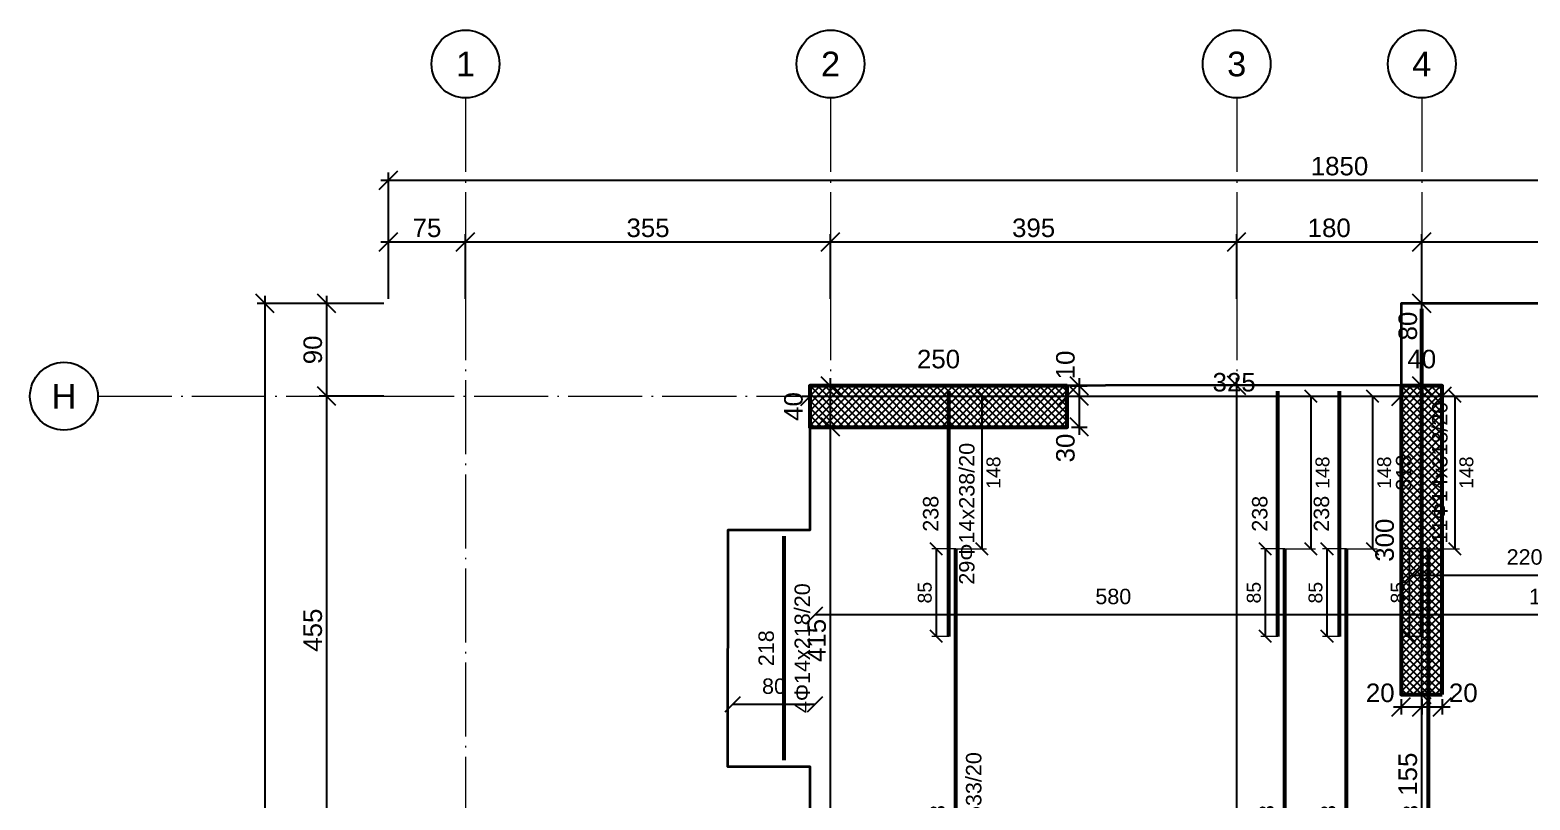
# Model space of a CAD drawing. Header units: millimetres. Extents: x -404 to 6018, y -5139 to 7890.
# Drawn here: x 3471 to 4930, y -2133 to -1384 of the extents above; entities that cross this region are included whole.
import ezdxf
from ezdxf.enums import TextEntityAlignment as Align

# ---------------------------------------------------------------- set-up
doc = ezdxf.new("R2010")
doc.units = ezdxf.units.MM
doc.linetypes.add('ZWCAD_ISO04W100', pattern=[30.5, 24, -3, 0.5, -3])
for name, color, linetype, lineweight in [('AXIS LINES', 255, 'ZWCAD_ISO04W100', 13), ('SLAB', 3, 'Continuous', 35), ('WALL', 10, 'Continuous', 53)]:
    doc.layers.add(name, color=color, linetype=linetype, lineweight=lineweight)
for name, color, linetype in [('FW_AXIS', 7, 'Continuous'), ('FW_DIM', 7, 'Continuous'), ('FW_WALL_HATCH', 8, 'Continuous'), ('REB_TOP_MESH_Y', 5, 'Continuous'), ('REB_TOP_MESH_Y_AXDIM', 5, 'Continuous'), ('REB_TOP_MESH_Y_LAP', 5, 'Continuous'), ('REB_TOP_MESH_Y_RANGE', 5, 'Continuous'), ('REB_TOP_MESH_Y_TEXT', 5, 'Continuous')]:
    doc.layers.add(name, color=color, linetype=linetype)
doc.styles.add('REBAR_TXT', font='arial.ttf')
doc.styles.get("Standard").update_dxf_attribs({"font": 'arial.ttf'})
doc.dimstyles.new('FW_DIM', dxfattribs={"dimtxt": 18, "dimasz": 9, "dimexe": 7.5, "dimexo": 4.5, "dimgap": 4.5, "dimtad": 1, "dimdec": 0, "dimtxsty": 'Standard', "dimtsz": 9, "dimcen": 2.5, "dimdle": 7.5, "dimclrd": 256, "dimclre": 256, "dimclrt": 7, "dimazin": 3, "dimtfac": 1, "dimtmove": 2, "dimatfit": 3})
doc.dimstyles.new('REBAR LAP', dxfattribs={"dimtxt": 13.5, "dimasz": 2.5, "dimexe": 4.5, "dimexo": 0, "dimgap": 4.5, "dimtad": 1, "dimdec": 0, "dimtxsty": 'Standard', "dimtsz": 6, "dimcen": 2.5, "dimclrd": 6, "dimclre": 6, "dimclrt": 7, "dimazin": 3, "dimtfac": 1, "dimtmove": 2, "dimatfit": 3, "dimlwd": 25, "dimlwe": 18})
doc.dimstyles.new('REBAR M-200', dxfattribs={"dimtxt": 15, "dimasz": 15, "dimexe": 25, "dimexo": 12.5, "dimgap": 10, "dimtad": 1, "dimdec": 0, "dimtxsty": 'Standard', "dimblk": 'NONE', "dimcen": 50, "dimse1": 1, "dimse2": 1, "dimclrd": 6, "dimclre": 6, "dimclrt": 7, "dimazin": 3, "dimtfac": 1, "dimtmove": 2, "dimatfit": 3, "dimldrblk": 'NONE', "dimlwd": 53})
doc.dimstyles.new('REBAR RANGE', dxfattribs={"dimtxt": 15, "dimasz": 2.5, "dimexe": 0, "dimexo": 0, "dimgap": 10, "dimtad": 1, "dimdec": 0, "dimtxsty": 'Standard', "dimtsz": 7.5, "dimcen": 2.5, "dimse1": 1, "dimse2": 1, "dimclrd": 6, "dimclre": 6, "dimclrt": 7, "dimazin": 3, "dimtfac": 1, "dimtmove": 2, "dimatfit": 3, "dimlwd": 25})

# ---------------------------------------------------------------- blocks, each defined once
blk = doc.blocks.new('*D1495')
at = {"color": 6, "lineweight": 53}
blk.add_line((4371.7, -2421.6), (4371.7, -1888.6), dxfattribs=at)
at = {"layer": 'Defpoints'}
for p in [(4371.7, -1888.6), (4371.7, -2421.6), (4371.7, -2421.6)]:
    blk.add_point(p, dxfattribs=at)
at = {"layer": 'REB_TOP_MESH_Y', "color": 7, "insert": (4354.2, -2155.1), "char_height": 15, "attachment_point": 5, "rotation": 90}
blk.add_mtext('533', dxfattribs=at)
blk = doc.blocks.new('_NONE')
blk = doc.blocks.new('*D1496')
at = {"color": 6, "lineweight": 53}
blk.add_line((4365, -1973.6), (4365, -1735.1), dxfattribs=at)
at = {"layer": 'Defpoints'}
for p in [(4365, -1735.1), (4365, -1973.6), (4365, -1973.6)]:
    blk.add_point(p, dxfattribs=at)
at = {"layer": 'REB_TOP_MESH_Y', "color": 7, "insert": (4347.5, -1854.4), "char_height": 15, "attachment_point": 5, "rotation": 90}
blk.add_mtext('238', dxfattribs=at)
blk = doc.blocks.new('_Oblique')
at = {"color": 0, "linetype": 'ByBlock', "lineweight": -2}
blk.add_line((-0.5, -0.5), (0.5, 0.5), dxfattribs=at)
blk = doc.blocks.new('*D1499')
at = {"color": 6, "lineweight": 18}
for p, q in [((4371.7, -1888.6), (4348.5, -1888.6)), ((4365, -1973.6), (4348.5, -1973.6))]:
    blk.add_line(p, q, dxfattribs=at)
at = {"color": 6, "lineweight": 25}
blk.add_line((4353, -1973.6), (4353, -1888.6), dxfattribs=at)
at = {"layer": 'Defpoints'}
for p in [(4371.7, -1888.6), (4353, -1973.6), (4365, -1973.6)]:
    blk.add_point(p, dxfattribs=at)
at = {"layer": 'REB_TOP_MESH_Y_LAP', "color": 6, "xscale": 12, "yscale": 12, "rotation": 90}
for p in [(4353, -1888.6), (4353, -1973.6)]:
    blk.add_blockref('_OBLIQUE', p, dxfattribs=at)
at = {"layer": 'REB_TOP_MESH_Y_LAP', "color": 7, "insert": (4341.7, -1931.1), "char_height": 13.5, "attachment_point": 5, "rotation": 90}
blk.add_mtext('85', dxfattribs=at)
blk = doc.blocks.new('*D1500')
at = {"color": 6, "lineweight": 18}
for p, q in [((4371.7, -1740.1), (4401.7, -1740.1)), ((4371.7, -1888.6), (4401.7, -1888.6))]:
    blk.add_line(p, q, dxfattribs=at)
at = {"color": 6, "lineweight": 25}
blk.add_line((4397.2, -1740.1), (4397.2, -1888.6), dxfattribs=at)
at = {"layer": 'Defpoints'}
for p in [(4371.7, -1740.1), (4397.2, -1740.1), (4371.7, -1888.6)]:
    blk.add_point(p, dxfattribs=at)
at = {"layer": 'REB_TOP_MESH_Y_AXDIM', "color": 6, "xscale": 12, "yscale": 12, "rotation": 90}
for p in [(4397.2, -1740.1), (4397.2, -1888.6)]:
    blk.add_blockref('_OBLIQUE', p, dxfattribs=at)
at = {"layer": 'REB_TOP_MESH_Y_AXDIM', "color": 7, "insert": (4408.5, -1814.4), "char_height": 13.5, "attachment_point": 5, "rotation": 90}
blk.add_mtext('148', dxfattribs=at)
blk = doc.blocks.new('*D1525')
at = {"color": 6, "lineweight": 53}
blk.add_line((4831.7, -2421.6), (4831.7, -1888.6), dxfattribs=at)
at = {"layer": 'Defpoints'}
for p in [(4831.7, -1888.6), (4831.7, -2421.6), (4831.7, -2421.6)]:
    blk.add_point(p, dxfattribs=at)
at = {"layer": 'REB_TOP_MESH_Y', "color": 7, "insert": (4814.2, -2155.1), "char_height": 15, "attachment_point": 5, "rotation": 90}
blk.add_mtext('533', dxfattribs=at)
blk = doc.blocks.new('*D1526')
at = {"color": 6, "lineweight": 53}
blk.add_line((4825, -1973.6), (4825, -1655.1), dxfattribs=at)
at = {"layer": 'Defpoints'}
for p in [(4825, -1655.1), (4825, -1973.6), (4825, -1973.6)]:
    blk.add_point(p, dxfattribs=at)
at = {"layer": 'REB_TOP_MESH_Y', "color": 7, "insert": (4807.5, -1814.4), "char_height": 15, "attachment_point": 5, "rotation": 90}
blk.add_mtext('318', dxfattribs=at)
blk = doc.blocks.new('*D1537')
at = {"color": 6, "lineweight": 18}
for p, q in [((4831.7, -1888.6), (4808.5, -1888.6)), ((4825, -1973.6), (4808.5, -1973.6))]:
    blk.add_line(p, q, dxfattribs=at)
at = {"color": 6, "lineweight": 25}
blk.add_line((4813, -1973.6), (4813, -1888.6), dxfattribs=at)
at = {"layer": 'Defpoints'}
for p in [(4831.7, -1888.6), (4813, -1973.6), (4825, -1973.6)]:
    blk.add_point(p, dxfattribs=at)
at = {"layer": 'REB_TOP_MESH_Y_LAP', "color": 6, "xscale": 12, "yscale": 12, "rotation": 90}
for p in [(4813, -1888.6), (4813, -1973.6)]:
    blk.add_blockref('_OBLIQUE', p, dxfattribs=at)
at = {"layer": 'REB_TOP_MESH_Y_LAP', "color": 7, "insert": (4801.7, -1931.1), "char_height": 13.5, "attachment_point": 5, "rotation": 90}
blk.add_mtext('85', dxfattribs=at)
blk = doc.blocks.new('*D1538')
at = {"color": 6, "lineweight": 18}
for p, q in [((4831.7, -1740.1), (4861.7, -1740.1)), ((4831.7, -1888.6), (4861.7, -1888.6))]:
    blk.add_line(p, q, dxfattribs=at)
at = {"color": 6, "lineweight": 25}
blk.add_line((4857.2, -1740.1), (4857.2, -1888.6), dxfattribs=at)
at = {"layer": 'Defpoints'}
for p in [(4831.7, -1740.1), (4857.2, -1740.1), (4831.7, -1888.6)]:
    blk.add_point(p, dxfattribs=at)
at = {"layer": 'REB_TOP_MESH_Y_AXDIM', "color": 6, "xscale": 12, "yscale": 12, "rotation": 90}
for p in [(4857.2, -1740.1), (4857.2, -1888.6)]:
    blk.add_blockref('_OBLIQUE', p, dxfattribs=at)
at = {"layer": 'REB_TOP_MESH_Y_AXDIM', "color": 7, "insert": (4868.5, -1814.4), "char_height": 13.5, "attachment_point": 5, "rotation": 90}
blk.add_mtext('148', dxfattribs=at)
blk = doc.blocks.new('*D1575')
at = {"color": 6, "lineweight": 53}
blk.add_line((4751.7, -2421.6), (4751.7, -1888.6), dxfattribs=at)
at = {"layer": 'Defpoints'}
for p in [(4751.7, -1888.6), (4751.7, -2421.6), (4751.7, -2421.6)]:
    blk.add_point(p, dxfattribs=at)
at = {"layer": 'REB_TOP_MESH_Y', "color": 7, "insert": (4734.2, -2155.1), "char_height": 15, "attachment_point": 5, "rotation": 90}
blk.add_mtext('533', dxfattribs=at)
blk = doc.blocks.new('*D1576')
at = {"color": 6, "lineweight": 53}
blk.add_line((4745, -1973.6), (4745, -1735.1), dxfattribs=at)
at = {"layer": 'Defpoints'}
for p in [(4745, -1735.1), (4745, -1973.6), (4745, -1973.6)]:
    blk.add_point(p, dxfattribs=at)
at = {"layer": 'REB_TOP_MESH_Y', "color": 7, "insert": (4727.5, -1854.4), "char_height": 15, "attachment_point": 5, "rotation": 90}
blk.add_mtext('238', dxfattribs=at)
blk = doc.blocks.new('*D1587')
at = {"color": 6, "lineweight": 18}
for p, q in [((4751.7, -1888.6), (4728.5, -1888.6)), ((4745, -1973.6), (4728.5, -1973.6))]:
    blk.add_line(p, q, dxfattribs=at)
at = {"color": 6, "lineweight": 25}
blk.add_line((4733, -1973.6), (4733, -1888.6), dxfattribs=at)
at = {"layer": 'Defpoints'}
for p in [(4751.7, -1888.6), (4733, -1973.6), (4745, -1973.6)]:
    blk.add_point(p, dxfattribs=at)
at = {"layer": 'REB_TOP_MESH_Y_LAP', "color": 6, "xscale": 12, "yscale": 12, "rotation": 90}
for p in [(4733, -1888.6), (4733, -1973.6)]:
    blk.add_blockref('_OBLIQUE', p, dxfattribs=at)
at = {"layer": 'REB_TOP_MESH_Y_LAP', "color": 7, "insert": (4721.7, -1931.1), "char_height": 13.5, "attachment_point": 5, "rotation": 90}
blk.add_mtext('85', dxfattribs=at)
blk = doc.blocks.new('*D1588')
at = {"color": 6, "lineweight": 18}
for p, q in [((4751.7, -1740.1), (4781.7, -1740.1)), ((4751.7, -1888.6), (4781.7, -1888.6))]:
    blk.add_line(p, q, dxfattribs=at)
at = {"color": 6, "lineweight": 25}
blk.add_line((4777.2, -1740.1), (4777.2, -1888.6), dxfattribs=at)
at = {"layer": 'Defpoints'}
for p in [(4751.7, -1740.1), (4777.2, -1740.1), (4751.7, -1888.6)]:
    blk.add_point(p, dxfattribs=at)
at = {"layer": 'REB_TOP_MESH_Y_AXDIM', "color": 6, "xscale": 12, "yscale": 12, "rotation": 90}
for p in [(4777.2, -1740.1), (4777.2, -1888.6)]:
    blk.add_blockref('_OBLIQUE', p, dxfattribs=at)
at = {"layer": 'REB_TOP_MESH_Y_AXDIM', "color": 7, "insert": (4788.5, -1814.4), "char_height": 13.5, "attachment_point": 5, "rotation": 90}
blk.add_mtext('148', dxfattribs=at)
blk = doc.blocks.new('*D1618')
at = {"color": 6, "lineweight": 53}
blk.add_line((4691.7, -2421.6), (4691.7, -1888.6), dxfattribs=at)
at = {"layer": 'Defpoints'}
for p in [(4691.7, -1888.6), (4691.7, -2421.6), (4691.7, -2421.6)]:
    blk.add_point(p, dxfattribs=at)
at = {"layer": 'REB_TOP_MESH_Y', "color": 7, "insert": (4674.2, -2155.1), "char_height": 15, "attachment_point": 5, "rotation": 90}
blk.add_mtext('533', dxfattribs=at)
blk = doc.blocks.new('*D1619')
at = {"color": 6, "lineweight": 53}
blk.add_line((4685, -1973.6), (4685, -1735.1), dxfattribs=at)
at = {"layer": 'Defpoints'}
for p in [(4685, -1735.1), (4685, -1973.6), (4685, -1973.6)]:
    blk.add_point(p, dxfattribs=at)
at = {"layer": 'REB_TOP_MESH_Y', "color": 7, "insert": (4667.5, -1854.4), "char_height": 15, "attachment_point": 5, "rotation": 90}
blk.add_mtext('238', dxfattribs=at)
blk = doc.blocks.new('*D1630')
at = {"color": 6, "lineweight": 18}
for p, q in [((4691.7, -1888.6), (4668.5, -1888.6)), ((4685, -1973.6), (4668.5, -1973.6))]:
    blk.add_line(p, q, dxfattribs=at)
at = {"color": 6, "lineweight": 25}
blk.add_line((4673, -1973.6), (4673, -1888.6), dxfattribs=at)
at = {"layer": 'Defpoints'}
for p in [(4691.7, -1888.6), (4673, -1973.6), (4685, -1973.6)]:
    blk.add_point(p, dxfattribs=at)
at = {"layer": 'REB_TOP_MESH_Y_LAP', "color": 6, "xscale": 12, "yscale": 12, "rotation": 90}
for p in [(4673, -1888.6), (4673, -1973.6)]:
    blk.add_blockref('_OBLIQUE', p, dxfattribs=at)
at = {"layer": 'REB_TOP_MESH_Y_LAP', "color": 7, "insert": (4661.7, -1931.1), "char_height": 13.5, "attachment_point": 5, "rotation": 90}
blk.add_mtext('85', dxfattribs=at)
blk = doc.blocks.new('*D1631')
at = {"color": 6, "lineweight": 18}
for p, q in [((4691.7, -1740.1), (4721.7, -1740.1)), ((4691.7, -1888.6), (4721.7, -1888.6))]:
    blk.add_line(p, q, dxfattribs=at)
at = {"color": 6, "lineweight": 25}
blk.add_line((4717.2, -1740.1), (4717.2, -1888.6), dxfattribs=at)
at = {"layer": 'Defpoints'}
for p in [(4691.7, -1740.1), (4717.2, -1740.1), (4691.7, -1888.6)]:
    blk.add_point(p, dxfattribs=at)
at = {"layer": 'REB_TOP_MESH_Y_AXDIM', "color": 6, "xscale": 12, "yscale": 12, "rotation": 90}
for p in [(4717.2, -1740.1), (4717.2, -1888.6)]:
    blk.add_blockref('_OBLIQUE', p, dxfattribs=at)
at = {"layer": 'REB_TOP_MESH_Y_AXDIM', "color": 7, "insert": (4728.5, -1814.4), "char_height": 13.5, "attachment_point": 5, "rotation": 90}
blk.add_mtext('148', dxfattribs=at)
blk = doc.blocks.new('*D1640')
at = {"color": 6, "lineweight": 25}
blk.add_line((4235, -1952.4), (5670, -1952.4), dxfattribs=at)
at = {"layer": 'Defpoints'}
for p in [(4235, -1952.4), (4235, -1952.4), (5670, -1952.4)]:
    blk.add_point(p, dxfattribs=at)
at = {"layer": 'REB_TOP_MESH_Y_RANGE', "color": 6, "xscale": 15, "yscale": 15}
for p in [(4235, -1952.4), (5670, -1952.4)]:
    blk.add_blockref('_OBLIQUE', p, dxfattribs=at)
at = {"layer": 'REB_TOP_MESH_Y_RANGE', "color": 7, "insert": (4952.5, -1934.9), "char_height": 15, "attachment_point": 5}
blk.add_mtext('1435', dxfattribs=at)
blk = doc.blocks.new('*D1649')
at = {"color": 6, "lineweight": 25}
blk.add_line((4235, -1952.4), (4815, -1952.4), dxfattribs=at)
at = {"layer": 'Defpoints'}
for p in [(4235, -1952.4), (4235, -1952.4), (4815, -1952.4)]:
    blk.add_point(p, dxfattribs=at)
at = {"layer": 'REB_TOP_MESH_Y_RANGE', "color": 6, "xscale": 15, "yscale": 15}
for p in [(4235, -1952.4), (4815, -1952.4)]:
    blk.add_blockref('_OBLIQUE', p, dxfattribs=at)
at = {"layer": 'REB_TOP_MESH_Y_RANGE', "color": 7, "insert": (4525, -1934.9), "char_height": 15, "attachment_point": 5}
blk.add_mtext('580', dxfattribs=at)
blk = doc.blocks.new('*D1653')
at = {"color": 6, "lineweight": 25}
blk.add_line((4815, -1914), (5035, -1914), dxfattribs=at)
at = {"layer": 'Defpoints'}
for p in [(4815, -1914), (4815, -1914), (5035, -1914)]:
    blk.add_point(p, dxfattribs=at)
at = {"layer": 'REB_TOP_MESH_Y_RANGE', "color": 6, "xscale": 15, "yscale": 15}
for p in [(4815, -1914), (5035, -1914)]:
    blk.add_blockref('_OBLIQUE', p, dxfattribs=at)
at = {"layer": 'REB_TOP_MESH_Y_RANGE', "color": 7, "insert": (4925, -1896.5), "char_height": 15, "attachment_point": 5}
blk.add_mtext('220', dxfattribs=at)
blk = doc.blocks.new('*D1665')
at = {"color": 6, "lineweight": 25}
blk.add_line((4155, -2039.6), (4235, -2039.6), dxfattribs=at)
at = {"layer": 'Defpoints'}
for p in [(4155, -2039.6), (4155, -2039.6), (4235, -2039.6)]:
    blk.add_point(p, dxfattribs=at)
at = {"layer": 'REB_TOP_MESH_Y_RANGE', "color": 6, "xscale": 15, "yscale": 15}
for p in [(4155, -2039.6), (4235, -2039.6)]:
    blk.add_blockref('_OBLIQUE', p, dxfattribs=at)
at = {"layer": 'REB_TOP_MESH_Y_RANGE', "color": 7, "insert": (4195, -2022.1), "char_height": 15, "attachment_point": 5}
blk.add_mtext('80', dxfattribs=at)
blk = doc.blocks.new('*D1666')
at = {"color": 6, "lineweight": 53}
blk.add_line((4205, -2094.1), (4205, -1876.1), dxfattribs=at)
at = {"layer": 'Defpoints'}
for p in [(4205, -1876.1), (4205, -2094.1), (4205, -2094.1)]:
    blk.add_point(p, dxfattribs=at)
at = {"layer": 'REB_TOP_MESH_Y', "color": 7, "insert": (4187.5, -1985.1), "char_height": 15, "attachment_point": 5, "rotation": 90}
blk.add_mtext('218', dxfattribs=at)
blk = doc.blocks.new('*D1688')
for p, q in [((4492, -1777.6), (4492, -1732.6)), ((4484.5, -1740.1), (4499.5, -1740.1)), ((4484.5, -1770.1), (4499.5, -1770.1))]:
    blk.add_line(p, q)
at = {"layer": 'Defpoints'}
for p in [(4480, -1740.1), (4480, -1770.1), (4492, -1770.1)]:
    blk.add_point(p, dxfattribs=at)
at = {"layer": 'FW_DIM', "xscale": 18, "yscale": 18, "rotation": 90}
for p in [(4492, -1740.1), (4492, -1770.1)]:
    blk.add_blockref('_OBLIQUE', p, dxfattribs=at)
at = {"layer": 'FW_DIM', "color": 7, "insert": (4478.5, -1790.5), "char_height": 18, "attachment_point": 5, "rotation": 90}
blk.add_mtext('30', dxfattribs=at)
blk = doc.blocks.new('*D1689')
for p, q in [((4484.5, -1730.1), (4499.5, -1730.1)), ((4492, -1747.6), (4492, -1722.6)), ((4484.5, -1740.1), (4499.5, -1740.1))]:
    blk.add_line(p, q)
at = {"layer": 'Defpoints'}
for p in [(4480, -1730.1), (4480, -1740.1), (4492, -1740.1)]:
    blk.add_point(p, dxfattribs=at)
at = {"layer": 'FW_DIM', "xscale": 18, "yscale": 18, "rotation": 90}
for p in [(4492, -1730.1), (4492, -1740.1)]:
    blk.add_blockref('_OBLIQUE', p, dxfattribs=at)
at = {"layer": 'FW_DIM', "color": 7, "insert": (4478.5, -1709.7), "char_height": 18, "attachment_point": 5, "rotation": 90}
blk.add_mtext('10', dxfattribs=at)
blk = doc.blocks.new('*D1702')
for p, q in [((4797.5, -2042.1), (4832.5, -2042.1)), ((4805, -2034.6), (4805, -2049.6)), ((4825, -2034.6), (4825, -2049.6))]:
    blk.add_line(p, q)
at = {"layer": 'Defpoints'}
for p in [(4805, -2030.1), (4805, -2042.1), (4825, -2030.1)]:
    blk.add_point(p, dxfattribs=at)
at = {"layer": 'FW_DIM', "xscale": 18, "yscale": 18}
for p in [(4805, -2042.1), (4825, -2042.1)]:
    blk.add_blockref('_OBLIQUE', p, dxfattribs=at)
at = {"layer": 'FW_DIM', "color": 7, "insert": (4784.6, -2028.6), "char_height": 18, "attachment_point": 5}
blk.add_mtext('20', dxfattribs=at)
blk = doc.blocks.new('*D1703')
for p, q in [((4817.5, -2042.1), (4852.5, -2042.1)), ((4825, -2034.6), (4825, -2049.6)), ((4845, -2034.6), (4845, -2049.6))]:
    blk.add_line(p, q)
at = {"layer": 'Defpoints'}
for p in [(4825, -2030.1), (4825, -2042.1), (4845, -2030.1)]:
    blk.add_point(p, dxfattribs=at)
at = {"layer": 'FW_DIM', "xscale": 18, "yscale": 18}
for p in [(4825, -2042.1), (4845, -2042.1)]:
    blk.add_blockref('_OBLIQUE', p, dxfattribs=at)
at = {"layer": 'FW_DIM', "color": 7, "insert": (4865.4, -2028.6), "char_height": 18, "attachment_point": 5}
blk.add_mtext('20', dxfattribs=at)

msp = doc.modelspace()

# ---------------------------------------------------------------- hatches: boundary and pattern name
at = {"layer": 'FW_WALL_HATCH'}
h = msp.add_hatch(dxfattribs=at)
h.set_pattern_fill('ANSI37', scale=1.6)
h.paths.add_polyline_path([(4480, -1730.1), (4480, -1770.1), (4230, -1770.1), (4230, -1730.1), (4480, -1730.1)])
h = msp.add_hatch(dxfattribs=at)
h.set_pattern_fill('ANSI37', scale=1.6)
h.paths.add_polyline_path([(4845, -2030.1), (4805, -2030.1), (4805, -1730.1), (4845, -1730.1), (4845, -2030.1)])

# ---------------------------------------------------------------- linework, layer by layer
at = {"layer": 'AXIS LINES', "color": 0, "ltscale": 3}
for points in [[(3895, -1450.1), (3895, -4990.2)], [(4250, -1450.1), (4250, -4990.2)], [(4645, -1450.1), (4645, -4990.2)], [(4825, -1450.1), (4825, -4990.2)], [(3537.4, -1740.1), (5952.4, -1740.1)]]:
    msp.add_lwpolyline(points, dxfattribs=at)
at = {"layer": 'FW_AXIS'}
for centre in [(3895, -1417.1), (4250, -1417.1), (4645, -1417.1), (4825, -1417.1), (3504.4, -1740.1)]:
    msp.add_circle(centre, 33, dxfattribs=at)
at = {"layer": 'SLAB', "ltscale": 0.08}
msp.add_lwpolyline([(5600, -3210.2), (5599.9, -2690.1), (5499.9, -2690.1), (5499.9, -2640.1), (5670, -2640.1), (5670, -1730.1), (5035, -1730.1), (5035, -1650), (4805, -1650), (4805.1, -1729.4), (4230, -1730.1), (4230, -1870.2), (4150, -1870.2), (4149.9, -2100.1), (4230, -2100.1), (4229.9, -2270.1), (4150, -2270.2), (4149.9, -2500.1), (4230, -2500.1), (4230, -2640.1), (4464.9, -2640.1), (4464.9, -3100.1)], dxfattribs=at)
at = {"layer": 'WALL', "ltscale": 0.08}
for points in [[(4480, -1730.1), (4230, -1730.1), (4230, -1770.1), (4480, -1770.1), (4480, -1730.1)], [(4845, -2030.1), (4845, -1730.1), (4805, -1730.1), (4805, -2030.1), (4845, -2030.1)]]:
    msp.add_lwpolyline(points, dxfattribs=at)

# ---------------------------------------------------------------- texts
at = {"layer": 'FW_AXIS', "color": 7, "style": 'REBAR_TXT'}
for s, p in [('1', (3895, -1417.1)), ('2', (4250, -1417.1)), ('3', (4645, -1417.1)), ('4', (4825, -1417.1)), ('H', (3504.4, -1740.1))]:
    msp.add_text(s, height=24, dxfattribs=at).set_placement(p, align=Align.MIDDLE_CENTER)
at = {"layer": 'REB_TOP_MESH_Y_TEXT', "color": 7, "style": 'REBAR_TXT'}
for s, p in [('11Φ14x318/20', (4835, -1814.4)), ('29Φ14x238/20', (4375, -1854.4)), ('4Φ14x218/20', (4215, -1985.1)), ('72Φ14x533/20', (4381.7, -2155.1))]:
    msp.add_text(s, height=15, rotation=90, dxfattribs=at).set_placement(p, align=Align.TOP_CENTER)

# ---------------------------------------------------------------- dimensions: what is measured, and where the dimension line sits
at = {"layer": 'FW_DIM'}
for base, p1, p2 in [((3820, -1530), (3820, -1650), (5670, -1650)), ((3820, -1590), (3820, -1650), (3895, -1650)), ((3895, -1590), (3895, -1650), (4250, -1650)), ((4250, -1590), (4250, -1650), (4645, -1650)), ((4645, -1590), (4645, -1650), (4825, -1650)), ((4825, -1590), (4825, -1650), (5480, -1650))]:
    msp.add_linear_dim(base=base, p1=p1, p2=p2, dimstyle='FW_DIM', dxfattribs=at).render()
for base, p1, p2 in [((3700, -4790.1), (3820, -4790.1), (3820, -1650)), ((3760, -1740.1), (3820, -1740.1), (3820, -1650)), ((3760, -2195.1), (3820, -2195.1), (3820, -1740.1))]:
    msp.add_linear_dim(base=base, p1=p1, p2=p2, angle=90, dimstyle='FW_DIM', dxfattribs=at).render()
for base, p1, p2, location, text in [((4825, -1730.1), (4825, -1730.1), (4825, -1650), (4811.5, -1671.9), '80'), ((4250, -1770.1), (4250, -1770.1), (4250, -1730.1), (4214, -1750.1), '40'), ((4645, -2615.1), (4645, -2615.1), (4645, -1729.6), (4631.5, -2172.4), '886'), ((4825, -2030.1), (4825, -2030.1), (4825, -1730.1), (4789, -1880.1), '300'), ((4250, -2185.1), (4250, -2185.1), (4250, -1770.1), (4236.5, -1977.6), '415'), ((4825, -2185.1), (4825, -2185.1), (4825, -2030.1), (4811.5, -2107.6), '155')]:
    msp.add_linear_dim(base=base, p1=p1, p2=p2, angle=90, location=location, text=text, dimstyle='FW_DIM', override={"dimtmove": 2}, dxfattribs=at).render()
for base, p1, p2, location, text in [((4230, -1740.1), (4230, -1740.1), (4480, -1740.1), (4355, -1704.1), '250'), ((4805, -1740.1), (4805, -1740.1), (4845, -1740.1), (4825, -1704.1), '40'), ((4480, -1740.1), (4480, -1740.1), (4805, -1740.1), (4642.5, -1726.6), '325'), ((4845, -1740.1), (4845, -1740.1), (5250, -1740.1), (5047.5, -1726.6), '405')]:
    msp.add_linear_dim(base=base, p1=p1, p2=p2, location=location, text=text, dimstyle='FW_DIM', override={"dimtmove": 2}, dxfattribs=at).render()
for base, p1, p2, text, picture, middle in [((4492, -1740.1), (4480, -1740.1), (4480, -1730.1), '10', '*D1689', (4478.5, -1709.7)), ((4492, -1770.1), (4480, -1770.1), (4480, -1740.1), '30', '*D1688', (4478.5, -1790.5))]:
    dim = msp.add_linear_dim(base=base, p1=p1, p2=p2, angle=90, text=text, dimstyle='FW_DIM', override={"dimtmove": 2}, dxfattribs=at)
    dim.commit()
    dim.dimension.update_dxf_attribs({"geometry": picture, "text_midpoint": middle, "dimtype": 160})
for base, p1, p2, picture, middle in [((4805, -2042.1), (4805, -2030.1), (4825, -2030.1), '*D1702', (4784.6, -2028.6)), ((4825, -2042.1), (4825, -2030.1), (4845, -2030.1), '*D1703', (4865.4, -2028.6))]:
    dim = msp.add_linear_dim(base=base, p1=p1, p2=p2, text='20', dimstyle='FW_DIM', override={"dimtmove": 2}, dxfattribs=at)
    dim.commit()
    dim.dimension.update_dxf_attribs({"geometry": picture, "text_midpoint": middle, "dimtype": 160})
at = {"layer": 'REB_TOP_MESH_Y'}
for base, p1, p2, picture, middle in [((4824.986936, -1973.6117278), (4824.986936, -1973.6117278), (4824.986936, -1655.1117278), '*D1526', (4807.486936, -1814.3617278)), ((4364.986936, -1973.6117278), (4364.986936, -1973.6117278), (4364.986936, -1735.1117278), '*D1496', (4347.486936, -1854.3617278)), ((4684.986936, -1973.6117278), (4684.986936, -1973.6117278), (4684.986936, -1735.1117278), '*D1619', (4667.486936, -1854.3617278)), ((4744.986936, -1973.6117278), (4744.986936, -1973.6117278), (4744.986936, -1735.1117278), '*D1576', (4727.486936, -1854.3617278)), ((4205, -2094.1), (4205, -2094.1), (4205, -1876.1), '*D1666', (4187.5, -1985.1)), ((4371.7, -2421.6), (4371.7, -2421.6), (4371.7, -1888.6), '*D1495', (4354.2, -2155.1)), ((4691.7, -2421.6), (4691.7, -2421.6), (4691.7, -1888.6), '*D1618', (4674.2, -2155.1)), ((4751.7, -2421.6), (4751.7, -2421.6), (4751.7, -1888.6), '*D1575', (4734.2, -2155.1)), ((4831.7, -2421.6), (4831.7, -2421.6), (4831.7, -1888.6), '*D1525', (4814.2, -2155.1))]:
    dim = msp.add_linear_dim(base=base, p1=p1, p2=p2, angle=90, dimstyle='REBAR M-200', dxfattribs=at)
    dim.commit()
    dim.dimension.update_dxf_attribs({"geometry": picture, "text_midpoint": middle})
at = {"layer": 'REB_TOP_MESH_Y_AXDIM'}
for base, p1, p2, picture, middle in [((4397.236936, -1740.1117278), (4371.736936, -1740.1117278), (4371.736936, -1888.6117278), '*D1500', (4408.486936, -1814.3617278)), ((4717.236936, -1740.1117278), (4691.736936, -1740.1117278), (4691.736936, -1888.6117278), '*D1631', (4728.486936, -1814.3617278)), ((4777.236936, -1740.1117278), (4751.736936, -1740.1117278), (4751.736936, -1888.6117278), '*D1588', (4788.486936, -1814.3617278)), ((4857.236936, -1740.1117278), (4831.736936, -1740.1117278), (4831.736936, -1888.6117278), '*D1538', (4868.486936, -1814.3617278))]:
    dim = msp.add_linear_dim(base=base, p1=p1, p2=p2, angle=90, dimstyle='REBAR LAP', dxfattribs=at)
    dim.commit()
    dim.dimension.update_dxf_attribs({"geometry": picture, "text_midpoint": middle})
at = {"layer": 'REB_TOP_MESH_Y_LAP'}
for base, p1, p2, picture, middle in [((4353, -1973.6), (4365, -1973.6), (4371.7, -1888.6), '*D1499', (4341.7, -1931.1)), ((4673, -1973.6), (4685, -1973.6), (4691.7, -1888.6), '*D1630', (4661.7, -1931.1)), ((4733, -1973.6), (4745, -1973.6), (4751.7, -1888.6), '*D1587', (4721.7, -1931.1)), ((4813, -1973.6), (4825, -1973.6), (4831.7, -1888.6), '*D1537', (4801.7, -1931.1))]:
    dim = msp.add_linear_dim(base=base, p1=p1, p2=p2, angle=90, dimstyle='REBAR LAP', dxfattribs=at)
    dim.commit()
    dim.dimension.update_dxf_attribs({"geometry": picture, "text_midpoint": middle})
at = {"layer": 'REB_TOP_MESH_Y_RANGE'}
for base, p1, p2, picture, middle in [((4815, -1914), (4815, -1914), (5035, -1914), '*D1653', (4925, -1896.5)), ((4235, -1952.4), (4235, -1952.4), (5670, -1952.4), '*D1640', (4952.5, -1934.9)), ((4235, -1952.4), (4235, -1952.4), (4815, -1952.4), '*D1649', (4525, -1934.9)), ((4155, -2039.6), (4155, -2039.6), (4235, -2039.6), '*D1665', (4195, -2022.1))]:
    dim = msp.add_linear_dim(base=base, p1=p1, p2=p2, dimstyle='REBAR RANGE', dxfattribs=at)
    dim.commit()
    dim.dimension.update_dxf_attribs({"geometry": picture, "text_midpoint": middle})

doc.saveas('drawing.dxf')
